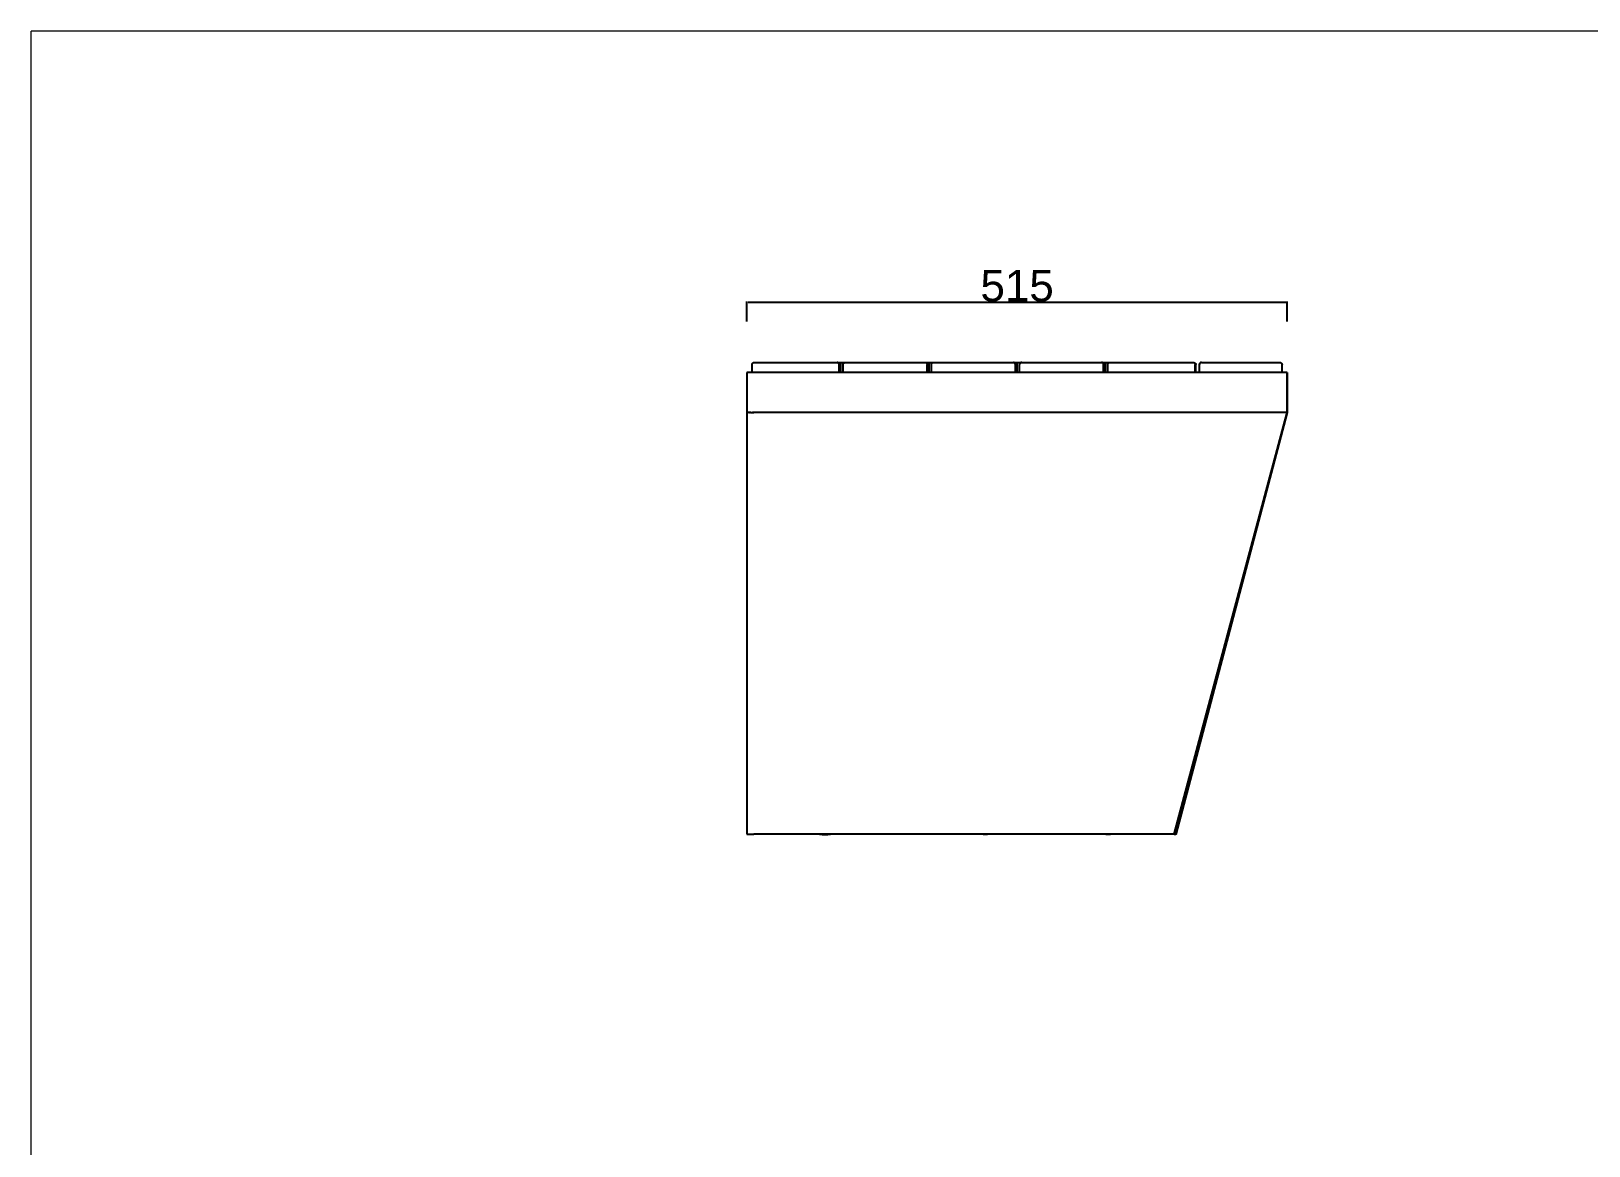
# Model space of a CAD drawing. Header units: millimetres. Extents: x 373 to 3451, y -552 to 1598.
# Drawn here: x 373 to 1857, y 536 to 1598 of the extents above; entities that cross this region are included whole.
import ezdxf

# ---------------------------------------------------------------- set-up
doc = ezdxf.new("R2010")
doc.units = ezdxf.units.MM
doc.header["$MEASUREMENT"] = 0
doc.layers.add('Domyślny', color=7, linetype='Continuous', true_color=0x000000)
doc.layers.add('Utwórz2D linie widoczne', color=7, linetype='Continuous', true_color=0x000000)
doc.styles.add('Arial', font='')
doc.styles.get('Arial').set_extended_font_data('Arial')
doc.dimstyles.new('Domyślny', dxfattribs={"dimtxt": 30, "dimasz": 1, "dimexe": 0.5, "dimexo": 0.5, "dimgap": 0.25, "dimtad": 1, "dimtoh": 1, "dimdec": 0, "dimzin": 1, "dimdsep": 46, "dimtxsty": 'Arial', "dimcen": 0.5, "dimazin": 0, "dimtfac": 1, "dimtdec": 4, "dimtix": 1, "dimtmove": 1, "dimatfit": 3, "dimfxl": 0, "dimtolj": 1, "dimtzin": 1, "dimarcsym": 0})

# ---------------------------------------------------------------- blocks, each defined once
blk = doc.blocks.new('*D1')
at = {"layer": 'Defpoints', "color": 0}
for p in [(1569.8, 1340.1), (1055, 1321.1), (1569.8, 1321.1)]:
    blk.add_point(p, dxfattribs=at)
at = {"layer": 'Domyślny', "color": 0, "lineweight": -2}
for p, q in [((1055, 1321.6), (1055, 1340.6)), ((1056, 1340.1), (1568.8, 1340.1)), ((1569.8, 1321.6), (1569.8, 1340.6))]:
    blk.add_line(p, q, dxfattribs=at)
at = {"layer": 'Domyślny', "color": 0}
for points in [[(1056, 1340.2), (1056, 1339.9), (1055, 1340.1)], [(1568.8, 1339.9), (1568.8, 1340.2), (1569.8, 1340.1)]]:
    blk.add_solid(points, dxfattribs=at)
at = {"layer": 'Domyślny', "color": 0, "insert": (1312.4, 1355.6), "char_height": 30, "attachment_point": 5, "style": 'Arial'}
blk.add_mtext('\\A1;515', dxfattribs=at)

msp = doc.modelspace()

# ---------------------------------------------------------------- linework, layer by layer
at = {"layer": 'Domyślny', "color": 18, "lineweight": 15, "true_color": 0x000000}
for p in [(373, -551.9), (3447.8, 1598.3)]:
    msp.add_line(p, (373, 1598.3), dxfattribs=at)
at = {"layer": 'Domyślny'}
msp.add_line((1061.7, 1282.7), (1070.9, 1282.7), dxfattribs=at)
at = {"layer": 'Utwórz2D linie widoczne'}
for p, q in [((1060, 1281.2), (1060.1, 1281.3)), ((1060, 1281.1), (1060, 1281.2)), ((1060, 1281.2), (1060, 1281.2)), ((1060, 1281), (1060, 1281.1)), ((1060, 1280.9), (1060, 1281)), ((1060, 1281), (1060, 1281)), ((1060, 1280.8), (1060, 1280.9)), ((1060, 1280.7), (1060, 1280.8)), ((1060, 1280.8), (1060, 1280.8)), ((1060, 1273.1), (1060, 1280.7)), ((1060.1, 1281.5), (1060.2, 1281.6)), ((1060.1, 1281.4), (1060.1, 1281.5)), ((1060.1, 1281.5), (1060.1, 1281.5)), ((1060.1, 1281.3), (1060.1, 1281.4)), ((1060.1, 1281.3), (1060.1, 1281.3)), ((1060.2, 1281.7), (1060.3, 1281.8)), ((1060.2, 1281.6), (1060.2, 1281.7)), ((1060.2, 1281.6), (1060.2, 1281.6)), ((1060.3, 1281.8), (1060.3, 1281.9)), ((1060.3, 1281.9), (1060.4, 1281.9)), ((1060.3, 1281.8), (1060.3, 1281.8)), ((1060.4, 1282), (1060.5, 1282.1)), ((1060.4, 1281.9), (1060.4, 1282)), ((1060.4, 1282), (1060.4, 1282)), ((1060.5, 1282.1), (1060.6, 1282.2)), ((1060.5, 1282.1), (1060.5, 1282.1)), ((1060.6, 1282.2), (1060.7, 1282.3)), ((1060.6, 1282.2), (1060.6, 1282.2)), ((1060.7, 1282.3), (1060.7, 1282.3)), ((1060.7, 1282.3), (1060.8, 1282.3)), ((1060.8, 1282.3), (1060.8, 1282.4)), ((1060.8, 1282.4), (1060.9, 1282.4)), ((1060.9, 1282.4), (1061, 1282.5)), ((1060.9, 1282.4), (1060.9, 1282.4)), ((1061, 1282.5), (1061.1, 1282.5)), ((1061.1, 1282.5), (1061.2, 1282.6)), ((1061.1, 1282.5), (1061.1, 1282.5)), ((1061.2, 1282.6), (1061.2, 1282.6)), ((1061.2, 1282.6), (1061.3, 1282.6)), ((1061.3, 1282.6), (1061.4, 1282.6)), ((1061.4, 1282.6), (1061.5, 1282.7)), ((1061.4, 1282.6), (1061.4, 1282.6)), ((1061.5, 1282.7), (1061.6, 1282.7)), ((1061.6, 1282.7), (1061.6, 1282.7)), ((1061.6, 1282.7), (1061.7, 1282.7)), ((1061.7, 1282.7), (1061.7, 1282.7)), ((1070.9, 1282.7), (1078, 1282.7)), ((1078, 1282.7), (1140.8, 1282.7)), ((1140.9, 1282.7), (1140.8, 1282.7)), ((1140.8, 1282.7), (1140.8, 1282.7)), ((1140.8, 1282.7), (1144.9, 1282.7)), ((1141, 1282.7), (1140.9, 1282.7)), ((1141.1, 1282.7), (1141, 1282.7)), ((1141, 1282.7), (1141, 1282.7)), ((1141.2, 1282.7), (1141.1, 1282.7)), ((1141.2, 1282.6), (1141.2, 1282.7)), ((1141.3, 1282.6), (1141.2, 1282.6)), ((1141.4, 1282.6), (1141.3, 1282.6)), ((1141.5, 1282.6), (1141.4, 1282.6)), ((1141.4, 1282.6), (1141.4, 1282.6)), ((1141.6, 1282.5), (1141.5, 1282.6)), ((1141.7, 1282.5), (1141.6, 1282.5)), ((1141.6, 1282.5), (1141.6, 1282.5)), ((1141.7, 1282.4), (1141.7, 1282.5)), ((1141.8, 1282.4), (1141.7, 1282.4)), ((1141.9, 1282.4), (1141.8, 1282.4)), ((1141.9, 1282.3), (1141.9, 1282.4)), ((1142, 1282.3), (1141.9, 1282.3)), ((1142, 1282.2), (1142, 1282.3)), ((1142.1, 1282.2), (1142, 1282.2)), ((1142.2, 1282.1), (1142.1, 1282.2)), ((1142.1, 1282.2), (1142.1, 1282.2)), ((1142.3, 1282), (1142.2, 1282.1)), ((1142.2, 1282.1), (1142.2, 1282.1)), ((1142.4, 1281.9), (1142.3, 1282)), ((1142.3, 1282), (1142.3, 1282)), ((1142.4, 1281.8), (1142.4, 1281.9)), ((1142.5, 1281.7), (1142.4, 1281.8)), ((1142.4, 1281.8), (1142.4, 1281.8)), ((1142.5, 1281.6), (1142.5, 1281.7)), ((1142.5, 1281.7), (1142.5, 1281.7)), ((1142.6, 1281.6), (1142.5, 1281.6)), ((1142.6, 1281.5), (1142.6, 1281.6)), ((1142.6, 1281.4), (1142.6, 1281.5)), ((1142.7, 1281.4), (1142.6, 1281.4)), ((1142.7, 1281.3), (1142.7, 1281.4)), ((1142.7, 1281.2), (1142.7, 1281.3)), ((1142.7, 1281.1), (1142.7, 1281.2)), ((1142.7, 1281.2), (1142.7, 1281.2)), ((1142.7, 1281), (1142.7, 1281.1)), ((1142.8, 1280.9), (1142.7, 1281)), ((1142.7, 1281), (1142.7, 1281)), ((1142.8, 1280.8), (1142.8, 1280.9)), ((1142.8, 1280.7), (1142.8, 1280.8)), ((1142.8, 1280.8), (1142.8, 1280.8)), ((1142.8, 1273.1), (1142.8, 1280.7)), ((1144.6, 1281.6), (1144.7, 1281.8)), ((1144.6, 1281.4), (1144.6, 1281.6)), ((1144.6, 1281.2), (1144.6, 1281.4)), ((1144.6, 1281.1), (1144.6, 1281.2)), ((1144.6, 1280.9), (1144.6, 1281.1)), ((1144.6, 1280.7), (1144.6, 1280.9)), ((1144.6, 1273.1), (1144.6, 1280.7)), ((1144.7, 1282.2), (1144.8, 1282.3)), ((1144.7, 1282), (1144.7, 1282.2)), ((1144.7, 1281.8), (1144.7, 1282)), ((1144.8, 1282.5), (1144.9, 1282.7)), ((1144.8, 1282.3), (1144.8, 1282.5)), ((1144.9, 1282.7), (1148.8, 1282.7)), ((1146.8, 1281.2), (1146.9, 1281.3)), ((1146.8, 1281.1), (1146.8, 1281.2)), ((1146.8, 1281.2), (1146.8, 1281.2)), ((1146.8, 1281), (1146.8, 1281.1)), ((1146.8, 1280.9), (1146.8, 1281)), ((1146.8, 1281), (1146.8, 1281)), ((1146.8, 1280.8), (1146.8, 1280.9)), ((1146.8, 1280.7), (1146.8, 1280.8)), ((1146.8, 1280.8), (1146.8, 1280.8)), ((1146.8, 1273.1), (1146.8, 1280.7)), ((1146.9, 1281.5), (1147, 1281.6)), ((1146.9, 1281.4), (1146.9, 1281.5)), ((1146.9, 1281.3), (1146.9, 1281.4)), ((1146.9, 1281.4), (1146.9, 1281.4)), ((1147, 1281.6), (1147, 1281.7)), ((1147, 1281.7), (1147.1, 1281.7)), ((1147, 1281.6), (1147, 1281.6)), ((1147.1, 1281.8), (1147.2, 1281.9)), ((1147.1, 1281.7), (1147.1, 1281.8)), ((1147.1, 1281.8), (1147.1, 1281.8)), ((1147.2, 1281.9), (1147.2, 1282)), ((1147.2, 1282), (1147.3, 1282)), ((1147.3, 1282), (1147.3, 1282.1)), ((1147.3, 1282.1), (1147.4, 1282.1)), ((1147.4, 1282.1), (1147.4, 1282.2)), ((1147.4, 1282.2), (1147.5, 1282.2)), ((1147.5, 1282.2), (1147.6, 1282.3)), ((1147.5, 1282.2), (1147.5, 1282.2)), ((1147.6, 1282.3), (1147.7, 1282.4)), ((1147.6, 1282.3), (1147.6, 1282.3)), ((1147.7, 1282.4), (1147.7, 1282.4)), ((1147.7, 1282.4), (1147.8, 1282.4)), ((1147.8, 1282.4), (1147.8, 1282.5)), ((1147.8, 1282.5), (1147.9, 1282.5)), ((1147.9, 1282.5), (1148, 1282.5)), ((1148, 1282.5), (1148, 1282.6)), ((1148, 1282.6), (1148.1, 1282.6)), ((1148.1, 1282.6), (1148.2, 1282.6)), ((1148.2, 1282.6), (1148.2, 1282.6)), ((1148.2, 1282.6), (1148.3, 1282.6)), ((1148.3, 1282.6), (1148.4, 1282.7)), ((1148.4, 1282.7), (1148.4, 1282.7)), ((1148.4, 1282.7), (1148.5, 1282.7)), ((1148.5, 1282.7), (1148.6, 1282.7)), ((1148.6, 1282.7), (1148.6, 1282.7)), ((1148.6, 1282.7), (1148.7, 1282.7)), ((1148.7, 1282.7), (1148.8, 1282.7)), ((1148.8, 1282.7), (1224.8, 1282.7)), ((1224.8, 1282.7), (1224.8, 1282.7)), ((1224.8, 1282.7), (1224.9, 1282.7)), ((1224.8, 1282.7), (1228.9, 1282.7)), ((1224.9, 1282.7), (1225, 1282.7)), ((1225, 1282.7), (1225, 1282.7)), ((1225, 1282.7), (1225.1, 1282.7)), ((1225.1, 1282.7), (1225.2, 1282.7)), ((1225.2, 1282.7), (1225.2, 1282.6)), ((1225.2, 1282.6), (1225.3, 1282.6)), ((1225.3, 1282.6), (1225.4, 1282.6)), ((1225.4, 1282.6), (1225.4, 1282.6)), ((1225.4, 1282.6), (1225.5, 1282.6)), ((1225.5, 1282.6), (1225.6, 1282.5)), ((1225.6, 1282.5), (1225.6, 1282.5)), ((1225.6, 1282.5), (1225.7, 1282.5)), ((1225.7, 1282.5), (1225.7, 1282.4)), ((1225.7, 1282.4), (1225.8, 1282.4)), ((1225.8, 1282.4), (1225.9, 1282.4)), ((1225.9, 1282.4), (1225.9, 1282.3)), ((1225.9, 1282.3), (1226, 1282.3)), ((1226, 1282.3), (1226, 1282.2)), ((1226, 1282.2), (1226.1, 1282.2)), ((1226.1, 1282.2), (1226.1, 1282.2)), ((1226.1, 1282.2), (1226.2, 1282.1)), ((1226.2, 1282.1), (1226.2, 1282.1)), ((1226.2, 1282.1), (1226.3, 1282)), ((1226.3, 1282), (1226.3, 1282)), ((1226.3, 1282), (1226.4, 1281.9)), ((1226.4, 1281.9), (1226.4, 1281.8)), ((1226.4, 1281.8), (1226.4, 1281.8)), ((1226.4, 1281.8), (1226.5, 1281.7)), ((1226.5, 1281.7), (1226.5, 1281.7)), ((1226.5, 1281.7), (1226.5, 1281.6)), ((1226.5, 1281.6), (1226.6, 1281.6)), ((1226.6, 1281.6), (1226.6, 1281.5)), ((1226.6, 1281.5), (1226.6, 1281.4)), ((1226.6, 1281.4), (1226.7, 1281.4)), ((1226.7, 1281.4), (1226.7, 1281.3)), ((1226.7, 1281.3), (1226.7, 1281.2)), ((1226.7, 1281.2), (1226.7, 1281.2)), ((1226.7, 1281.2), (1226.7, 1281.1)), ((1226.7, 1281.1), (1226.7, 1281)), ((1226.7, 1281), (1226.7, 1281)), ((1226.7, 1281), (1226.8, 1280.9)), ((1226.8, 1280.9), (1226.8, 1280.8)), ((1226.8, 1280.8), (1226.8, 1280.8)), ((1226.8, 1280.8), (1226.8, 1280.7)), ((1226.8, 1273.1), (1226.8, 1280.7)), ((1228.6, 1281.6), (1228.7, 1281.8)), ((1228.6, 1281.4), (1228.6, 1281.6)), ((1228.6, 1281.2), (1228.6, 1281.4)), ((1228.6, 1281.1), (1228.6, 1281.2)), ((1228.6, 1280.9), (1228.6, 1281.1)), ((1228.6, 1280.7), (1228.6, 1280.9)), ((1228.6, 1273.1), (1228.6, 1280.7)), ((1228.7, 1282.2), (1228.8, 1282.3)), ((1228.7, 1282), (1228.7, 1282.2)), ((1228.7, 1281.8), (1228.7, 1282)), ((1228.8, 1282.5), (1228.9, 1282.7)), ((1228.8, 1282.3), (1228.8, 1282.5)), ((1228.9, 1282.7), (1232.8, 1282.7)), ((1230.8, 1281.2), (1230.9, 1281.3)), ((1230.8, 1281.1), (1230.8, 1281.2)), ((1230.8, 1281.2), (1230.8, 1281.2)), ((1230.8, 1281), (1230.8, 1281.1)), ((1230.8, 1280.9), (1230.8, 1281)), ((1230.8, 1281), (1230.8, 1281)), ((1230.8, 1280.8), (1230.8, 1280.9)), ((1230.8, 1280.7), (1230.8, 1280.8)), ((1230.8, 1280.8), (1230.8, 1280.8)), ((1230.8, 1273.1), (1230.8, 1280.7)), ((1230.9, 1281.5), (1231, 1281.6)), ((1230.9, 1281.4), (1230.9, 1281.5)), ((1230.9, 1281.3), (1230.9, 1281.4)), ((1230.9, 1281.4), (1230.9, 1281.4)), ((1231, 1281.6), (1231, 1281.7)), ((1231, 1281.7), (1231.1, 1281.7)), ((1231, 1281.6), (1231, 1281.6)), ((1231.1, 1281.8), (1231.2, 1281.9)), ((1231.1, 1281.7), (1231.1, 1281.8)), ((1231.1, 1281.8), (1231.1, 1281.8)), ((1231.2, 1281.9), (1231.2, 1282)), ((1231.2, 1282), (1231.3, 1282)), ((1231.3, 1282), (1231.3, 1282.1)), ((1231.3, 1282.1), (1231.4, 1282.1)), ((1231.4, 1282.1), (1231.4, 1282.2)), ((1231.4, 1282.2), (1231.5, 1282.2)), ((1231.5, 1282.2), (1231.6, 1282.3)), ((1231.5, 1282.2), (1231.5, 1282.2)), ((1231.6, 1282.3), (1231.7, 1282.4)), ((1231.6, 1282.3), (1231.6, 1282.3)), ((1231.7, 1282.4), (1231.7, 1282.4)), ((1231.7, 1282.4), (1231.8, 1282.4)), ((1231.8, 1282.4), (1231.8, 1282.5)), ((1231.8, 1282.5), (1231.9, 1282.5)), ((1231.9, 1282.5), (1232, 1282.5)), ((1232, 1282.5), (1232, 1282.6)), ((1232, 1282.6), (1232.1, 1282.6)), ((1232.1, 1282.6), (1232.2, 1282.6)), ((1232.2, 1282.6), (1232.2, 1282.6)), ((1232.2, 1282.6), (1232.3, 1282.6)), ((1232.3, 1282.6), (1232.4, 1282.7)), ((1232.4, 1282.7), (1232.4, 1282.7)), ((1232.4, 1282.7), (1232.5, 1282.7)), ((1232.5, 1282.7), (1232.6, 1282.7)), ((1232.6, 1282.7), (1232.6, 1282.7)), ((1232.6, 1282.7), (1232.7, 1282.7)), ((1232.7, 1282.7), (1232.8, 1282.7)), ((1232.8, 1282.7), (1308.8, 1282.7)), ((1308.9, 1282.7), (1308.8, 1282.7)), ((1308.8, 1282.7), (1308.8, 1282.7)), ((1308.8, 1282.7), (1312.9, 1282.7)), ((1309, 1282.7), (1308.9, 1282.7)), ((1309.1, 1282.7), (1309, 1282.7)), ((1309, 1282.7), (1309, 1282.7)), ((1309.2, 1282.7), (1309.1, 1282.7)), ((1309.2, 1282.6), (1309.2, 1282.7)), ((1309.3, 1282.6), (1309.2, 1282.6)), ((1309.4, 1282.6), (1309.3, 1282.6)), ((1309.5, 1282.6), (1309.4, 1282.6)), ((1309.4, 1282.6), (1309.4, 1282.6)), ((1309.6, 1282.5), (1309.5, 1282.6)), ((1309.7, 1282.5), (1309.6, 1282.5)), ((1309.6, 1282.5), (1309.6, 1282.5)), ((1309.7, 1282.4), (1309.7, 1282.5)), ((1309.8, 1282.4), (1309.7, 1282.4)), ((1309.9, 1282.4), (1309.8, 1282.4)), ((1309.9, 1282.3), (1309.9, 1282.4)), ((1310, 1282.3), (1309.9, 1282.3)), ((1310, 1282.2), (1310, 1282.3)), ((1310.1, 1282.2), (1310, 1282.2)), ((1310.2, 1282.1), (1310.1, 1282.2)), ((1310.1, 1282.2), (1310.1, 1282.2)), ((1310.3, 1282), (1310.2, 1282.1)), ((1310.2, 1282.1), (1310.2, 1282.1)), ((1310.4, 1281.9), (1310.3, 1282)), ((1310.3, 1282), (1310.3, 1282)), ((1310.4, 1281.8), (1310.4, 1281.9)), ((1310.5, 1281.7), (1310.4, 1281.8)), ((1310.4, 1281.8), (1310.4, 1281.8)), ((1310.5, 1281.6), (1310.5, 1281.7)), ((1310.5, 1281.7), (1310.5, 1281.7)), ((1310.6, 1281.6), (1310.5, 1281.6)), ((1310.6, 1281.5), (1310.6, 1281.6)), ((1310.6, 1281.4), (1310.6, 1281.5)), ((1310.7, 1281.4), (1310.6, 1281.4)), ((1310.7, 1281.3), (1310.7, 1281.4)), ((1310.7, 1281.2), (1310.7, 1281.3)), ((1310.7, 1281.1), (1310.7, 1281.2)), ((1310.7, 1281.2), (1310.7, 1281.2)), ((1310.7, 1281), (1310.7, 1281.1)), ((1310.8, 1280.9), (1310.7, 1281)), ((1310.7, 1281), (1310.7, 1281)), ((1310.8, 1280.8), (1310.8, 1280.9)), ((1310.8, 1280.7), (1310.8, 1280.8)), ((1310.8, 1280.8), (1310.8, 1280.8)), ((1310.8, 1273.1), (1310.8, 1280.7)), ((1312.6, 1281.6), (1312.7, 1281.8)), ((1312.6, 1281.4), (1312.6, 1281.6)), ((1312.6, 1281.2), (1312.6, 1281.4)), ((1312.6, 1281.1), (1312.6, 1281.2)), ((1312.6, 1280.9), (1312.6, 1281.1)), ((1312.6, 1280.7), (1312.6, 1280.9)), ((1312.6, 1273.1), (1312.6, 1280.7)), ((1312.7, 1282.2), (1312.8, 1282.3)), ((1312.7, 1282), (1312.7, 1282.2)), ((1312.7, 1281.8), (1312.7, 1282)), ((1312.8, 1282.5), (1312.9, 1282.7)), ((1312.8, 1282.3), (1312.8, 1282.5)), ((1312.9, 1282.7), (1316.8, 1282.7)), ((1314.9, 1281.3), (1314.8, 1281.2)), ((1314.8, 1281.2), (1314.8, 1281.2)), ((1314.8, 1281.2), (1314.8, 1281.1)), ((1314.8, 1281.1), (1314.8, 1281)), ((1314.8, 1281), (1314.8, 1281)), ((1314.8, 1281), (1314.8, 1280.9)), ((1314.8, 1280.9), (1314.8, 1280.8)), ((1314.8, 1280.8), (1314.8, 1280.8)), ((1314.8, 1280.8), (1314.8, 1280.7)), ((1314.8, 1273.1), (1314.8, 1280.7)), ((1315, 1281.6), (1314.9, 1281.5)), ((1314.9, 1281.5), (1314.9, 1281.4)), ((1314.9, 1281.4), (1314.9, 1281.4)), ((1314.9, 1281.4), (1314.9, 1281.3)), ((1315.1, 1281.7), (1315, 1281.7)), ((1315, 1281.7), (1315, 1281.6)), ((1315, 1281.6), (1315, 1281.6)), ((1315.2, 1281.9), (1315.1, 1281.8)), ((1315.1, 1281.8), (1315.1, 1281.8)), ((1315.1, 1281.8), (1315.1, 1281.7)), ((1315.3, 1282), (1315.2, 1282)), ((1315.2, 1282), (1315.2, 1281.9)), ((1315.4, 1282.1), (1315.3, 1282.1)), ((1315.3, 1282.1), (1315.3, 1282)), ((1315.5, 1282.2), (1315.4, 1282.2)), ((1315.4, 1282.2), (1315.4, 1282.1)), ((1315.6, 1282.3), (1315.5, 1282.2)), ((1315.5, 1282.2), (1315.5, 1282.2)), ((1315.7, 1282.4), (1315.6, 1282.3)), ((1315.6, 1282.3), (1315.6, 1282.3)), ((1315.8, 1282.4), (1315.7, 1282.4)), ((1315.7, 1282.4), (1315.7, 1282.4)), ((1315.9, 1282.5), (1315.8, 1282.5)), ((1315.8, 1282.5), (1315.8, 1282.4)), ((1316, 1282.5), (1315.9, 1282.5)), ((1316.1, 1282.6), (1316, 1282.6)), ((1316, 1282.6), (1316, 1282.5)), ((1316.2, 1282.6), (1316.1, 1282.6)), ((1316.3, 1282.6), (1316.2, 1282.6)), ((1316.2, 1282.6), (1316.2, 1282.6)), ((1316.4, 1282.7), (1316.3, 1282.6)), ((1316.5, 1282.7), (1316.4, 1282.7)), ((1316.4, 1282.7), (1316.4, 1282.7)), ((1316.6, 1282.7), (1316.5, 1282.7)), ((1316.7, 1282.7), (1316.6, 1282.7)), ((1316.6, 1282.7), (1316.6, 1282.7)), ((1316.8, 1282.7), (1316.7, 1282.7)), ((1316.8, 1282.7), (1392.8, 1282.7)), ((1392.9, 1282.7), (1392.8, 1282.7)), ((1392.8, 1282.7), (1392.8, 1282.7)), ((1392.8, 1282.7), (1396.9, 1282.7)), ((1393, 1282.7), (1392.9, 1282.7)), ((1393.1, 1282.7), (1393, 1282.7)), ((1393, 1282.7), (1393, 1282.7)), ((1393.2, 1282.7), (1393.1, 1282.7)), ((1393.2, 1282.6), (1393.2, 1282.7)), ((1393.3, 1282.6), (1393.2, 1282.6)), ((1393.4, 1282.6), (1393.3, 1282.6)), ((1393.5, 1282.6), (1393.4, 1282.6)), ((1393.4, 1282.6), (1393.4, 1282.6)), ((1393.6, 1282.5), (1393.5, 1282.6)), ((1393.7, 1282.5), (1393.6, 1282.5)), ((1393.6, 1282.5), (1393.6, 1282.5)), ((1393.7, 1282.4), (1393.7, 1282.5)), ((1393.8, 1282.4), (1393.7, 1282.4)), ((1393.9, 1282.4), (1393.8, 1282.4)), ((1393.9, 1282.3), (1393.9, 1282.4)), ((1394, 1282.3), (1393.9, 1282.3)), ((1394, 1282.2), (1394, 1282.3)), ((1394.1, 1282.2), (1394, 1282.2)), ((1394.2, 1282.1), (1394.1, 1282.2)), ((1394.1, 1282.2), (1394.1, 1282.2)), ((1394.3, 1282), (1394.2, 1282.1)), ((1394.2, 1282.1), (1394.2, 1282.1)), ((1394.4, 1281.9), (1394.3, 1282)), ((1394.3, 1282), (1394.3, 1282)), ((1394.4, 1281.8), (1394.4, 1281.9)), ((1394.5, 1281.7), (1394.4, 1281.8)), ((1394.4, 1281.8), (1394.4, 1281.8)), ((1394.5, 1281.6), (1394.5, 1281.7)), ((1394.5, 1281.7), (1394.5, 1281.7)), ((1394.6, 1281.6), (1394.5, 1281.6)), ((1394.6, 1281.5), (1394.6, 1281.6)), ((1394.6, 1281.4), (1394.6, 1281.5)), ((1394.7, 1281.4), (1394.6, 1281.4)), ((1394.7, 1281.3), (1394.7, 1281.4)), ((1394.7, 1281.2), (1394.7, 1281.3)), ((1394.7, 1281.1), (1394.7, 1281.2)), ((1394.7, 1281.2), (1394.7, 1281.2)), ((1394.7, 1281), (1394.7, 1281.1)), ((1394.8, 1280.9), (1394.7, 1281)), ((1394.7, 1281), (1394.7, 1281)), ((1394.8, 1280.8), (1394.8, 1280.9)), ((1394.8, 1280.7), (1394.8, 1280.8)), ((1394.8, 1280.8), (1394.8, 1280.8)), ((1394.8, 1273.1), (1394.8, 1280.7)), ((1396.6, 1281.6), (1396.7, 1281.8)), ((1396.6, 1281.4), (1396.6, 1281.6)), ((1396.6, 1281.2), (1396.6, 1281.4)), ((1396.6, 1281.1), (1396.6, 1281.2)), ((1396.6, 1280.9), (1396.6, 1281.1)), ((1396.6, 1280.7), (1396.6, 1280.9)), ((1396.6, 1273.1), (1396.6, 1280.7)), ((1396.7, 1282.2), (1396.8, 1282.3)), ((1396.7, 1282), (1396.7, 1282.2)), ((1396.7, 1281.8), (1396.7, 1282)), ((1396.8, 1282.5), (1396.9, 1282.7)), ((1396.8, 1282.3), (1396.8, 1282.5)), ((1396.9, 1282.7), (1400.8, 1282.7)), ((1398.8, 1281.2), (1398.9, 1281.3)), ((1398.8, 1281.1), (1398.8, 1281.2)), ((1398.8, 1281.2), (1398.8, 1281.2)), ((1398.8, 1281), (1398.8, 1281.1)), ((1398.8, 1280.9), (1398.8, 1281)), ((1398.8, 1281), (1398.8, 1281)), ((1398.8, 1280.8), (1398.8, 1280.9)), ((1398.8, 1280.7), (1398.8, 1280.8)), ((1398.8, 1280.8), (1398.8, 1280.8)), ((1398.8, 1273.1), (1398.8, 1280.7)), ((1398.9, 1281.5), (1399, 1281.6)), ((1398.9, 1281.4), (1398.9, 1281.5)), ((1398.9, 1281.3), (1398.9, 1281.4)), ((1398.9, 1281.4), (1398.9, 1281.4)), ((1399, 1281.6), (1399, 1281.7)), ((1399, 1281.7), (1399.1, 1281.7)), ((1399, 1281.6), (1399, 1281.6)), ((1399.1, 1281.8), (1399.2, 1281.9)), ((1399.1, 1281.7), (1399.1, 1281.8)), ((1399.1, 1281.8), (1399.1, 1281.8)), ((1399.2, 1281.9), (1399.2, 1282)), ((1399.2, 1282), (1399.3, 1282)), ((1399.3, 1282), (1399.3, 1282.1)), ((1399.3, 1282.1), (1399.4, 1282.1)), ((1399.4, 1282.1), (1399.4, 1282.2)), ((1399.4, 1282.2), (1399.5, 1282.2)), ((1399.5, 1282.2), (1399.6, 1282.3)), ((1399.5, 1282.2), (1399.5, 1282.2)), ((1399.6, 1282.3), (1399.7, 1282.4)), ((1399.6, 1282.3), (1399.6, 1282.3)), ((1399.7, 1282.4), (1399.7, 1282.4)), ((1399.7, 1282.4), (1399.8, 1282.4)), ((1399.8, 1282.4), (1399.8, 1282.5)), ((1399.8, 1282.5), (1399.9, 1282.5)), ((1399.9, 1282.5), (1400, 1282.5)), ((1400, 1282.5), (1400, 1282.6)), ((1400, 1282.6), (1400.1, 1282.6)), ((1400.1, 1282.6), (1400.2, 1282.6)), ((1400.2, 1282.6), (1400.2, 1282.6)), ((1400.2, 1282.6), (1400.3, 1282.6)), ((1400.3, 1282.6), (1400.4, 1282.7)), ((1400.4, 1282.7), (1400.4, 1282.7)), ((1400.4, 1282.7), (1400.5, 1282.7)), ((1400.5, 1282.7), (1400.6, 1282.7)), ((1400.6, 1282.7), (1400.6, 1282.7)), ((1400.6, 1282.7), (1400.7, 1282.7)), ((1400.7, 1282.7), (1400.8, 1282.7)), ((1400.8, 1282.7), (1480.1, 1282.7)), ((1480.1, 1282.7), (1480.2, 1282.7)), ((1480.2, 1282.7), (1480.3, 1282.7)), ((1480.3, 1282.7), (1480.3, 1282.7)), ((1480.3, 1282.7), (1480.4, 1282.7)), ((1480.4, 1282.7), (1480.5, 1282.7)), ((1480.5, 1282.7), (1480.6, 1282.7)), ((1480.6, 1282.7), (1480.6, 1282.6)), ((1480.6, 1282.6), (1480.7, 1282.6)), ((1480.7, 1282.6), (1480.8, 1282.6)), ((1480.8, 1282.6), (1480.8, 1282.6)), ((1480.8, 1282.6), (1480.9, 1282.6)), ((1480.9, 1282.6), (1480.9, 1282.5)), ((1480.9, 1282.5), (1481, 1282.5)), ((1481, 1282.5), (1481.1, 1282.5)), ((1481.1, 1282.5), (1481.1, 1282.4)), ((1481.1, 1282.5), (1481.1, 1282.5)), ((1481.1, 1282.5), (1481.2, 1282.4)), ((1481.1, 1282.4), (1481.2, 1282.4)), ((1481.2, 1282.4), (1481.2, 1282.4)), ((1481.2, 1282.4), (1481.3, 1282.3)), ((1481.2, 1282.4), (1481.3, 1282.4)), ((1481.3, 1282.4), (1481.4, 1282.4)), ((1481.3, 1282.3), (1481.4, 1282.3)), ((1481.4, 1282.4), (1481.4, 1282.4)), ((1481.4, 1282.4), (1481.5, 1282.3)), ((1481.4, 1282.3), (1481.4, 1282.2)), ((1481.4, 1282.2), (1481.5, 1282.2)), ((1481.5, 1282.3), (1481.6, 1282.3)), ((1481.5, 1282.2), (1481.5, 1282.2)), ((1481.5, 1282.2), (1481.6, 1282.1)), ((1481.6, 1282.3), (1481.6, 1282.3)), ((1481.6, 1282.3), (1481.7, 1282.2)), ((1481.6, 1282.1), (1481.6, 1282.1)), ((1481.6, 1282.1), (1481.7, 1282)), ((1481.7, 1282.2), (1481.8, 1282.2)), ((1481.7, 1282), (1481.7, 1282)), ((1481.7, 1282), (1481.7, 1281.9)), ((1481.7, 1281.9), (1481.8, 1281.8)), ((1481.8, 1282.2), (1481.8, 1282.2)), ((1481.8, 1282.2), (1481.9, 1282.1)), ((1481.8, 1281.8), (1481.8, 1281.8)), ((1481.8, 1281.8), (1481.9, 1281.7)), ((1481.9, 1282.1), (1481.9, 1282.1)), ((1481.9, 1282.1), (1482, 1282)), ((1481.9, 1281.7), (1481.9, 1281.7)), ((1481.9, 1281.7), (1481.9, 1281.6)), ((1481.9, 1281.6), (1482, 1281.6)), ((1482, 1282), (1482.1, 1282)), ((1482, 1281.6), (1482, 1281.5)), ((1482, 1281.5), (1482, 1281.4)), ((1482, 1281.4), (1482, 1281.4)), ((1482, 1281.4), (1482.1, 1281.3)), ((1482.1, 1282), (1482.1, 1281.9)), ((1482.1, 1281.9), (1482.2, 1281.9)), ((1482.1, 1281.3), (1482.1, 1281.2)), ((1482.1, 1281.2), (1482.1, 1281.2)), ((1482.1, 1281.2), (1482.1, 1281.1)), ((1482.1, 1281.1), (1482.1, 1281)), ((1482.1, 1281), (1482.1, 1281)), ((1482.1, 1281), (1482.1, 1280.9)), ((1482.1, 1280.9), (1482.1, 1280.8)), ((1482.1, 1280.8), (1482.1, 1280.8)), ((1482.1, 1280.8), (1482.1, 1280.7)), ((1482.1, 1273.1), (1482.1, 1280.7)), ((1482.2, 1281.9), (1482.2, 1281.8)), ((1482.2, 1281.8), (1482.3, 1281.8)), ((1482.3, 1281.8), (1482.3, 1281.7)), ((1482.3, 1281.7), (1482.4, 1281.6)), ((1482.4, 1281.6), (1482.4, 1281.6)), ((1482.4, 1281.6), (1482.4, 1281.5)), ((1482.4, 1281.5), (1482.5, 1281.5)), ((1482.5, 1281.5), (1482.5, 1281.4)), ((1482.5, 1281.4), (1482.6, 1281.3)), ((1482.6, 1281.3), (1482.6, 1281.3)), ((1482.6, 1281.3), (1482.6, 1281.2)), ((1482.6, 1281.2), (1482.6, 1281.1)), ((1482.6, 1281.1), (1482.7, 1281.1)), ((1482.7, 1281.1), (1482.7, 1281)), ((1482.7, 1281), (1482.7, 1280.9)), ((1482.7, 1280.9), (1482.7, 1280.8)), ((1482.7, 1280.8), (1482.8, 1280.8)), ((1482.8, 1280.8), (1482.8, 1280.7)), ((1482.8, 1273.1), (1482.8, 1280.7)), ((1486.2, 1280.9), (1486.1, 1280.8)), ((1486.1, 1280.8), (1486.1, 1280.8)), ((1486.1, 1280.8), (1486.1, 1280.7)), ((1486.1, 1273.1), (1486.1, 1280.7)), ((1486.3, 1281.4), (1486.2, 1281.3)), ((1486.2, 1281.2), (1486.2, 1281.3)), ((1486.2, 1281.3), (1486.2, 1281.3)), ((1486.2, 1281.3), (1486.2, 1281.2)), ((1486.2, 1281.1), (1486.2, 1281.2)), ((1486.2, 1281.2), (1486.2, 1281.2)), ((1486.2, 1281.2), (1486.2, 1281.2)), ((1486.2, 1281.2), (1486.2, 1281.2)), ((1486.2, 1281.2), (1486.2, 1281.1)), ((1486.2, 1281.1), (1486.2, 1281.1)), ((1486.2, 1281.1), (1486.2, 1281.1)), ((1486.2, 1281.1), (1486.2, 1281)), ((1486.2, 1281), (1486.2, 1281)), ((1486.2, 1281), (1486.2, 1280.9)), ((1486.4, 1281.6), (1486.3, 1281.6)), ((1486.3, 1281.6), (1486.3, 1281.5)), ((1486.3, 1281.5), (1486.3, 1281.5)), ((1486.3, 1281.5), (1486.3, 1281.4)), ((1486.3, 1281.4), (1486.3, 1281.4)), ((1486.5, 1281.8), (1486.4, 1281.7)), ((1486.4, 1281.7), (1486.4, 1281.7)), ((1486.4, 1281.7), (1486.4, 1281.6)), ((1486.6, 1281.9), (1486.5, 1281.8)), ((1486.5, 1281.8), (1486.5, 1281.8)), ((1486.7, 1282.1), (1486.6, 1282)), ((1486.6, 1282), (1486.6, 1282)), ((1486.6, 1282), (1486.6, 1281.9)), ((1486.8, 1282.2), (1486.7, 1282.1)), ((1486.7, 1282.1), (1486.7, 1282.1)), ((1486.9, 1282.2), (1486.8, 1282.2)), ((1486.8, 1282.2), (1486.8, 1282.2)), ((1487, 1282.3), (1486.9, 1282.3)), ((1486.9, 1282.3), (1486.9, 1282.2)), ((1487.1, 1282.4), (1487, 1282.4)), ((1487, 1282.4), (1487, 1282.3)), ((1487.2, 1282.4), (1487.1, 1282.4)), ((1487.3, 1282.5), (1487.2, 1282.5)), ((1487.2, 1282.5), (1487.2, 1282.4)), ((1487.4, 1282.6), (1487.3, 1282.5)), ((1487.3, 1282.5), (1487.3, 1282.5)), ((1487.5, 1282.6), (1487.4, 1282.6)), ((1487.6, 1282.6), (1487.5, 1282.6)), ((1487.5, 1282.6), (1487.5, 1282.6)), ((1487.7, 1282.6), (1487.6, 1282.6)), ((1487.8, 1282.7), (1487.7, 1282.7)), ((1487.7, 1282.7), (1487.7, 1282.6)), ((1487.9, 1282.7), (1487.8, 1282.7)), ((1488, 1282.7), (1487.9, 1282.7)), ((1487.9, 1282.7), (1487.9, 1282.7)), ((1488.1, 1282.7), (1488, 1282.7)), ((1488.1, 1282.7), (1546.8, 1282.7)), ((1488.1, 1282.7), (1488.1, 1282.7)), ((1546.8, 1282.7), (1562.8, 1282.7)), ((1562.8, 1282.7), (1562.8, 1282.7)), ((1562.8, 1282.7), (1562.9, 1282.7)), ((1562.9, 1282.7), (1563, 1282.7)), ((1563, 1282.7), (1563, 1282.7)), ((1563, 1282.7), (1563.1, 1282.7)), ((1563.1, 1282.7), (1563.2, 1282.7)), ((1563.2, 1282.7), (1563.2, 1282.6)), ((1563.2, 1282.6), (1563.3, 1282.6)), ((1563.3, 1282.6), (1563.4, 1282.6)), ((1563.4, 1282.6), (1563.4, 1282.6)), ((1563.4, 1282.6), (1563.5, 1282.6)), ((1563.5, 1282.6), (1563.6, 1282.5)), ((1563.6, 1282.5), (1563.6, 1282.5)), ((1563.6, 1282.5), (1563.7, 1282.5)), ((1563.7, 1282.5), (1563.7, 1282.4)), ((1563.7, 1282.4), (1563.8, 1282.4)), ((1563.8, 1282.4), (1563.9, 1282.4)), ((1563.9, 1282.4), (1563.9, 1282.3)), ((1563.9, 1282.3), (1564, 1282.3)), ((1564, 1282.3), (1564, 1282.2)), ((1564, 1282.2), (1564.1, 1282.2)), ((1564.1, 1282.2), (1564.1, 1282.2)), ((1564.1, 1282.2), (1564.2, 1282.1)), ((1564.2, 1282.1), (1564.2, 1282.1)), ((1564.2, 1282.1), (1564.3, 1282)), ((1564.3, 1282), (1564.3, 1282)), ((1564.3, 1282), (1564.4, 1281.9)), ((1564.4, 1281.9), (1564.4, 1281.8)), ((1564.4, 1281.8), (1564.4, 1281.8)), ((1564.4, 1281.8), (1564.5, 1281.7)), ((1564.5, 1281.7), (1564.5, 1281.7)), ((1564.5, 1281.7), (1564.5, 1281.6)), ((1564.5, 1281.6), (1564.6, 1281.6)), ((1564.6, 1281.6), (1564.6, 1281.5)), ((1564.6, 1281.5), (1564.6, 1281.4)), ((1564.6, 1281.4), (1564.6, 1281.4)), ((1564.6, 1281.4), (1564.7, 1281.3)), ((1564.7, 1281.3), (1564.7, 1281.2)), ((1564.7, 1281.2), (1564.7, 1281.2)), ((1564.7, 1281.2), (1564.7, 1281.1)), ((1564.7, 1281.1), (1564.7, 1281)), ((1564.7, 1281), (1564.7, 1281)), ((1564.7, 1281), (1564.8, 1280.9)), ((1564.8, 1280.9), (1564.8, 1280.8)), ((1564.8, 1280.8), (1564.8, 1280.8)), ((1564.8, 1280.8), (1564.8, 1280.7)), ((1564.8, 1273.1), (1564.8, 1280.7)), ((1078, 1273.1), (1055, 1273.1)), ((1055, 1273.1), (1055, 1235.1)), ((1123, 1273.1), (1078, 1273.1)), ((1123.3, 1273.1), (1123, 1273.1)), ((1546.8, 1273.1), (1123.3, 1273.1)), ((1569.8, 1273.1), (1546.8, 1273.1)), ((1569.8, 1235.1), (1569.8, 1273.1)), ((1569.8, 1273.1), (1569.8, 1235.1)), ((1055, 1235.1), (1055, 833.1)), ((1055, 1235.1), (1055, 1235.1)), ((1055, 1235.1), (1055, 1235.1)), ((1055, 1235.1), (1055, 1235.1)), ((1055, 1235.1), (1055, 1235.1)), ((1055.1, 1235.1), (1055, 1235.1)), ((1055, 1235.1), (1055, 1235.1)), ((1055, 1235.1), (1055, 1235.1)), ((1055, 1235.1), (1055, 1235.1)), ((1055.1, 1235.1), (1055.1, 1235.1)), ((1055.1, 1235.1), (1055.1, 1235.1)), ((1055.1, 1235.1), (1055.1, 1235.1)), ((1055.1, 1235.1), (1055.1, 1235.1)), ((1055.1, 1235.1), (1055.2, 1235.1)), ((1055.1, 1235.1), (1055.1, 1235.1)), ((1055.1, 1235.1), (1055.1, 1235.1)), ((1055.1, 1235.1), (1055.1, 1235.1)), ((1055.1, 1235.1), (1055.1, 1235.1)), ((1055.2, 1235.1), (1055.2, 1235.1)), ((1055.2, 1235.1), (1055.2, 1235.1)), ((1055.3, 1235.1), (1055.2, 1235.1)), ((1055.2, 1235.1), (1055.2, 1235.1)), ((1055.2, 1235.1), (1055.2, 1235.1)), ((1055.3, 1235.1), (1055.3, 1235.1)), ((1055.3, 1235.1), (1055.3, 1235.1)), ((1055.3, 1235.1), (1055.4, 1235.1)), ((1055.3, 1235.1), (1055.3, 1235.1)), ((1055.3, 1235.1), (1055.3, 1235.1)), ((1055.4, 1235.1), (1055.4, 1235.1)), ((1055.5, 1235.1), (1055.4, 1235.1)), ((1055.4, 1235.1), (1055.4, 1235.1)), ((1055.5, 1235.1), (1055.5, 1235.1)), ((1055.5, 1235.1), (1055.5, 1235.1)), ((1055.6, 1235.1), (1055.5, 1235.1)), ((1055.5, 1235.1), (1055.5, 1235.1)), ((1055.6, 1235.1), (1055.6, 1235.1)), ((1055.7, 1235.1), (1055.6, 1235.1)), ((1055.7, 1235.1), (1055.7, 1235.1)), ((1055.7, 1235.1), (1055.8, 1235.1)), ((1055.7, 1235.1), (1055.7, 1235.1)), ((1055.8, 1235.1), (1055.8, 1235.1)), ((1055.9, 1235.1), (1055.8, 1235.1)), ((1055.8, 1235.1), (1055.8, 1235.1)), ((1055.9, 1235.1), (1055.9, 1235.1)), ((1056, 1235.1), (1055.9, 1235.1)), ((1056, 1235.1), (1056, 1235.1)), ((1056, 1235.1), (1056.1, 1235.1)), ((1056, 1235.1), (1056, 1235.1)), ((1056.1, 1235.1), (1056.2, 1235.1)), ((1056.1, 1235.1), (1056.1, 1235.1)), ((1056.2, 1235.1), (1056.2, 1235.1)), ((1056.3, 1235.1), (1056.2, 1235.1)), ((1056.2, 1235.1), (1056.2, 1235.1)), ((1056.3, 1235.1), (1056.3, 1235.1)), ((1056.4, 1235.1), (1056.3, 1235.1)), ((1056.4, 1235.1), (1056.4, 1235.1)), ((1056.5, 1235.1), (1056.4, 1235.1)), ((1056.5, 1235.1), (1056.5, 1235.1)), ((1056.6, 1235.1), (1056.5, 1235.1)), ((1056.6, 1235.1), (1056.6, 1235.1)), ((1056.7, 1235.1), (1056.6, 1235.1)), ((1056.7, 1235.1), (1056.8, 1235.1)), ((1056.8, 1235.1), (1056.9, 1235.1)), ((1056.8, 1235.1), (1056.8, 1235.1)), ((1056.9, 1235.1), (1057, 1235.1)), ((1056.9, 1235.1), (1056.9, 1235.1)), ((1057.1, 1235.1), (1057, 1235.1)), ((1057.1, 1235.1), (1057.1, 1235.1)), ((1057.2, 1235.1), (1057.1, 1235.1)), ((1057.2, 1235.1), (1057.2, 1235.1)), ((1057.3, 1235.1), (1057.2, 1235.1)), ((1057.3, 1235.1), (1057.3, 1235.1)), ((1057.4, 1235.1), (1057.3, 1235.1)), ((1057.4, 1235.1), (1057.5, 1235.1)), ((1057.6, 1235.1), (1057.5, 1235.1)), ((1057.6, 1235.1), (1057.6, 1235.1)), ((1057.7, 1235.1), (1057.6, 1235.1)), ((1057.7, 1235.1), (1057.7, 1235.1)), ((1057.8, 1235.1), (1057.7, 1235.1)), ((1057.8, 1235.1), (1057.9, 1235.1)), ((1058, 1235.1), (1057.9, 1235.1)), ((1058, 1235.1), (1058, 1235.1)), ((1058.1, 1235.1), (1058, 1235.1)), ((1058.1, 1235.1), (1058.1, 1235.1)), ((1058.3, 1235.1), (1058.1, 1235.1)), ((1058.3, 1235.1), (1058.3, 1235.1)), ((1058.4, 1235.1), (1058.3, 1235.1)), ((1058.4, 1235.1), (1058.4, 1235.1)), ((1058.6, 1235.1), (1058.4, 1235.1)), ((1058.6, 1235.1), (1058.9, 1235.1)), ((1058.9, 1235.1), (1059.1, 1235.1)), ((1058.9, 1235.1), (1058.9, 1235.1)), ((1059.1, 1235.1), (1059.2, 1235.1)), ((1059.1, 1235.1), (1059.1, 1235.1)), ((1059.2, 1235.1), (1059.4, 1235.1)), ((1059.2, 1235.1), (1059.2, 1235.1)), ((1059.4, 1235.1), (1059.6, 1235.1)), ((1059.4, 1235.1), (1059.4, 1235.1)), ((1059.6, 1235.1), (1059.7, 1235.1)), ((1059.6, 1235.1), (1059.6, 1235.1)), ((1059.8, 1235.1), (1059.7, 1235.1)), ((1059.8, 1235.1), (1059.9, 1235.1)), ((1060, 1235.1), (1059.9, 1235.1)), ((1060, 1235.1), (1060.1, 1235.1)), ((1060.2, 1235.1), (1060.1, 1235.1)), ((1060.2, 1235.1), (1060.3, 1235.1)), ((1060.3, 1235.1), (1060.5, 1235.1)), ((1060.3, 1235.1), (1060.3, 1235.1)), ((1060.5, 1235.1), (1060.6, 1235.1)), ((1060.5, 1235.1), (1060.5, 1235.1)), ((1060.7, 1235.1), (1060.6, 1235.1)), ((1060.7, 1235.1), (1060.8, 1235.1)), ((1060.9, 1235.1), (1060.8, 1235.1)), ((1060.9, 1235.1), (1061, 1235.1)), ((1061.1, 1235.1), (1061, 1235.1)), ((1061.1, 1235.1), (1061.2, 1235.1)), ((1061.3, 1235.1), (1061.2, 1235.1)), ((1061.3, 1235.1), (1061.5, 1235.1)), ((1061.5, 1235.1), (1061.7, 1235.1)), ((1061.5, 1235.1), (1061.5, 1235.1)), ((1061.9, 1235.1), (1061.7, 1235.1)), ((1062, 1235.1), (1061.9, 1235.1)), ((1062.1, 1235.1), (1062, 1235.1)), ((1062.2, 1235.1), (1062.1, 1235.1)), ((1062.4, 1235.1), (1062.2, 1235.1)), ((1062.5, 1235.1), (1062.4, 1235.1)), ((1062.6, 1235.1), (1062.5, 1235.1)), ((1062.7, 1235.1), (1062.6, 1235.1)), ((1062.8, 1235.1), (1062.7, 1235.1)), ((1062.9, 1235.1), (1062.8, 1235.1)), ((1063, 1235.1), (1062.9, 1235.1)), ((1063.1, 1235.1), (1063, 1235.1)), ((1063.2, 1235.1), (1063.1, 1235.1)), ((1063.3, 1235.1), (1063.2, 1235.1)), ((1063.4, 1235.1), (1063.3, 1235.1)), ((1063.6, 1235.1), (1063.4, 1235.1)), ((1063.7, 1235.1), (1063.6, 1235.1)), ((1063.9, 1235.1), (1063.7, 1235.1)), ((1063.7, 1235.1), (1063.7, 1235.1)), ((1064, 1235.1), (1063.9, 1235.1)), ((1064.1, 1235.1), (1064, 1235.1)), ((1064.2, 1235.1), (1064.1, 1235.1)), ((1064.4, 1235.1), (1064.2, 1235.1)), ((1064.5, 1235.1), (1064.4, 1235.1)), ((1064.6, 1235.1), (1064.5, 1235.1)), ((1064.7, 1235.1), (1064.6, 1235.1)), ((1064.8, 1235.1), (1064.7, 1235.1)), ((1064.9, 1235.1), (1064.8, 1235.1)), ((1065.1, 1235.1), (1064.9, 1235.1)), ((1065.2, 1235.1), (1065.1, 1235.1)), ((1065.9, 1235.1), (1065.2, 1235.1)), ((1066.2, 1235.1), (1065.9, 1235.1)), ((1065.9, 1235.1), (1065.9, 1235.1)), ((1066.4, 1235.1), (1066.2, 1235.1)), ((1066.2, 1235.1), (1066.2, 1235.1)), ((1066.5, 1235.1), (1066.4, 1235.1)), ((1066.7, 1235.1), (1066.5, 1235.1)), ((1066.9, 1235.1), (1066.7, 1235.1)), ((1066.7, 1235.1), (1066.7, 1235.1)), ((1067, 1235.1), (1066.9, 1235.1)), ((1067.2, 1235.1), (1067, 1235.1)), ((1067.4, 1235.1), (1067.2, 1235.1)), ((1067.2, 1235.1), (1067.2, 1235.1)), ((1067.6, 1235.1), (1067.4, 1235.1)), ((1067.7, 1235.1), (1067.6, 1235.1)), ((1067.8, 1235.1), (1067.7, 1235.1)), ((1068, 1235.1), (1067.8, 1235.1)), ((1068.2, 1235.1), (1068, 1235.1)), ((1068, 1235.1), (1068, 1235.1)), ((1068.3, 1235.1), (1068.2, 1235.1)), ((1068.5, 1235.1), (1068.3, 1235.1)), ((1068.7, 1235.1), (1068.5, 1235.1)), ((1068.5, 1235.1), (1068.5, 1235.1)), ((1068.9, 1235.1), (1068.7, 1235.1)), ((1069, 1235.1), (1068.9, 1235.1)), ((1069.1, 1235.1), (1069, 1235.1)), ((1069.3, 1235.1), (1069.1, 1235.1)), ((1069.5, 1235.1), (1069.3, 1235.1)), ((1069.3, 1235.1), (1069.3, 1235.1)), ((1069.7, 1235.1), (1069.5, 1235.1)), ((1069.7, 1235.1), (1069.7, 1235.1)), ((1069.9, 1235.1), (1069.7, 1235.1)), ((1070, 1235.1), (1069.9, 1235.1)), ((1070.1, 1235.1), (1070, 1235.1)), ((1070.3, 1235.1), (1070.1, 1235.1)), ((1070.5, 1235.1), (1070.3, 1235.1)), ((1070.5, 1235.1), (1070.5, 1235.1)), ((1070.7, 1235.1), (1070.5, 1235.1)), ((1070.8, 1235.1), (1070.7, 1235.1)), ((1071, 1235.1), (1070.8, 1235.1)), ((1071.1, 1235.1), (1071, 1235.1)), ((1071.3, 1235.1), (1071.1, 1235.1)), ((1071.4, 1235.1), (1071.3, 1235.1)), ((1071.5, 1235.1), (1071.4, 1235.1)), ((1071.6, 1235.1), (1071.5, 1235.1)), ((1071.8, 1235.1), (1071.6, 1235.1)), ((1071.9, 1235.1), (1071.8, 1235.1)), ((1072, 1235.1), (1071.9, 1235.1)), ((1072.5, 1235.1), (1072, 1235.1)), ((1072.6, 1235.1), (1072.5, 1235.1)), ((1072.7, 1235.1), (1072.6, 1235.1)), ((1072.8, 1235.1), (1072.7, 1235.1)), ((1073, 1235.1), (1072.8, 1235.1)), ((1073.3, 1235.1), (1073, 1235.1)), ((1073.3, 1235.1), (1073.3, 1235.1)), ((1073.6, 1235.1), (1073.3, 1235.1)), ((1073.7, 1235.1), (1073.6, 1235.1)), ((1073.8, 1235.1), (1073.7, 1235.1)), ((1073.9, 1235.1), (1073.8, 1235.1)), ((1074.1, 1235.1), (1073.9, 1235.1)), ((1074.3, 1235.1), (1074.1, 1235.1)), ((1074.4, 1235.1), (1074.3, 1235.1)), ((1074.5, 1235.1), (1074.4, 1235.1)), ((1074.7, 1235.1), (1074.5, 1235.1)), ((1074.7, 1235.1), (1074.7, 1235.1)), ((1074.9, 1235.1), (1074.7, 1235.1)), ((1075, 1235.1), (1074.9, 1235.1)), ((1075.2, 1235.1), (1075, 1235.1)), ((1075.3, 1235.1), (1075.2, 1235.1)), ((1075.5, 1235.1), (1075.3, 1235.1)), ((1075.6, 1235.1), (1075.5, 1235.1)), ((1075.8, 1235.1), (1075.6, 1235.1)), ((1075.8, 1235.1), (1075.8, 1235.1)), ((1076, 1235.1), (1075.8, 1235.1)), ((1076.2, 1235.1), (1076, 1235.1)), ((1076.3, 1235.1), (1076.2, 1235.1)), ((1076.4, 1235.1), (1076.3, 1235.1)), ((1076.6, 1235.1), (1076.4, 1235.1)), ((1076.7, 1235.1), (1076.6, 1235.1)), ((1076.8, 1235.1), (1076.7, 1235.1)), ((1076.9, 1235.1), (1076.8, 1235.1)), ((1077.1, 1235.1), (1076.9, 1235.1)), ((1077.2, 1235.1), (1077.1, 1235.1)), ((1077.4, 1235.1), (1077.2, 1235.1)), ((1077.4, 1235.1), (1077.4, 1235.1)), ((1077.6, 1235.1), (1077.4, 1235.1)), ((1077.7, 1235.1), (1077.6, 1235.1)), ((1078, 1235.1), (1077.7, 1235.1)), ((1499.6, 1235.1), (1078, 1235.1)), ((1462, 833.1), (1569.8, 1235.1)), ((1569.8, 1235.1), (1463.5, 833)), ((1569.8, 1235.1), (1499.6, 1235.1)), ((1569.8, 1235.1), (1569.8, 1235.1)), ((1055, 833.1), (1061.7, 833.1)), ((1078, 833.1), (1061.7, 833.1)), ((1391.9, 833.1), (1078, 833.1)), ((1124.2, 833.1), (1126.8, 832.9)), ((1126.8, 832.9), (1129.4, 832.9)), ((1129.4, 832.9), (1132.1, 832.9)), ((1132.1, 832.9), (1134.7, 833.1)), ((1280.2, 833), (1278.3, 833.1)), ((1282.2, 832.9), (1280.2, 833)), ((1284.1, 833), (1282.2, 832.9)), ((1286.1, 833.1), (1284.1, 833)), ((1462, 833.1), (1391.9, 833.1)), ((1397.4, 833), (1396.5, 833.1)), ((1398.3, 833), (1397.4, 833)), ((1399.1, 832.9), (1398.3, 833)), ((1400, 833), (1399.1, 832.9)), ((1400.9, 833), (1400, 833)), ((1401.8, 833.1), (1400.9, 833)), ((1462.2, 833), (1461.7, 833.1)), ((1463.5, 833.1), (1462, 833.1)), ((1462.6, 832.9), (1462.2, 833)), ((1462.7, 832.9), (1462.6, 832.9)), ((1462.9, 832.9), (1462.7, 832.9)), ((1463, 832.9), (1462.9, 832.9)), ((1463.1, 832.9), (1463, 832.9)), ((1463.2, 832.9), (1463.1, 832.9)), ((1463.3, 832.9), (1463.2, 832.9)), ((1463.2, 832.9), (1463.2, 832.9)), ((1463.4, 832.9), (1463.3, 832.9)), ((1463.3, 832.9), (1463.3, 832.9)), ((1463.3, 832.9), (1463.3, 832.9)), ((1463.5, 832.9), (1463.4, 832.9)), ((1463.4, 832.9), (1463.4, 832.9)), ((1463.4, 832.9), (1463.4, 832.9)), ((1463.4, 832.9), (1463.4, 832.9)), ((1463.4, 832.9), (1463.4, 832.9)), ((1463.4, 832.9), (1463.4, 832.9)), ((1463.4, 832.9), (1463.4, 832.9)), ((1463.8, 833.1), (1463.5, 833.1)), ((1463.5, 833.1), (1463.5, 833.1)), ((1463.5, 833.1), (1463.5, 833.1)), ((1463.5, 833.1), (1463.5, 833)), ((1463.5, 833), (1463.5, 833)), ((1463.5, 833), (1463.5, 833)), ((1463.5, 833), (1463.5, 833)), ((1463.5, 833), (1463.5, 833)), ((1463.5, 833), (1463.5, 833)), ((1463.5, 833), (1463.5, 833)), ((1463.5, 833), (1463.5, 833)), ((1463.5, 833), (1463.5, 833)), ((1463.5, 833), (1463.5, 833)), ((1463.5, 833), (1463.5, 833)), ((1463.5, 833), (1463.5, 833)), ((1463.5, 833), (1463.5, 833)), ((1463.5, 833), (1463.5, 833)), ((1463.5, 833), (1463.5, 833)), ((1463.5, 833), (1463.5, 833)), ((1463.5, 833), (1463.5, 833)), ((1463.5, 833), (1463.5, 833)), ((1463.5, 833), (1463.5, 833)), ((1463.5, 833), (1463.5, 833)), ((1463.5, 833), (1463.5, 833)), ((1463.5, 833), (1463.5, 833)), ((1463.5, 833), (1463.5, 833)), ((1463.5, 833), (1463.5, 833)), ((1463.5, 833), (1463.5, 833)), ((1463.5, 833), (1463.5, 833)), ((1463.5, 833), (1463.5, 833)), ((1463.5, 833), (1463.5, 833)), ((1463.5, 833), (1463.5, 833)), ((1463.5, 833), (1463.5, 833)), ((1463.5, 833), (1463.5, 833)), ((1463.5, 833), (1463.5, 833)), ((1463.5, 833), (1463.5, 833)), ((1463.5, 833), (1463.5, 833)), ((1463.5, 833), (1463.5, 833)), ((1463.5, 833), (1463.5, 833)), ((1463.5, 833), (1463.5, 833)), ((1463.5, 833), (1463.5, 833)), ((1463.5, 833), (1463.5, 833)), ((1463.5, 833), (1463.5, 833)), ((1463.5, 833), (1463.5, 833)), ((1463.5, 833), (1463.5, 833)), ((1463.5, 833), (1463.5, 833)), ((1463.5, 833), (1463.5, 833)), ((1463.5, 833), (1463.5, 833)), ((1463.5, 833), (1463.5, 833)), ((1463.5, 833), (1463.5, 833)), ((1463.5, 833), (1463.5, 833)), ((1463.5, 833), (1463.5, 833)), ((1463.5, 833), (1463.5, 833)), ((1463.5, 833), (1463.5, 833)), ((1463.5, 833), (1463.5, 833)), ((1463.5, 833), (1463.5, 833)), ((1463.5, 833), (1463.5, 833)), ((1463.5, 833), (1463.5, 833)), ((1463.5, 833), (1463.5, 833)), ((1463.5, 833), (1463.5, 833)), ((1463.5, 833), (1463.5, 833)), ((1463.5, 833), (1463.5, 833)), ((1463.5, 833), (1463.5, 833)), ((1463.5, 833), (1463.5, 833)), ((1463.5, 833), (1463.5, 833)), ((1463.5, 833), (1463.5, 833)), ((1463.5, 833), (1463.5, 833)), ((1463.5, 833), (1463.5, 833)), ((1463.5, 833), (1463.5, 833)), ((1463.5, 833), (1463.5, 833)), ((1463.5, 833), (1463.5, 833)), ((1463.5, 833), (1463.5, 833)), ((1463.5, 833), (1463.5, 833)), ((1463.5, 833), (1463.5, 833)), ((1463.5, 833), (1463.5, 833)), ((1463.5, 833), (1463.5, 832.9)), ((1463.5, 832.9), (1463.5, 832.9)), ((1463.5, 832.9), (1463.5, 832.9)), ((1463.5, 832.9), (1463.5, 832.9)), ((1463.5, 832.9), (1463.5, 832.9)), ((1463.5, 832.9), (1463.5, 832.9)), ((1463.5, 832.9), (1463.5, 832.9))]:
    msp.add_line(p, q, dxfattribs=at)

# ---------------------------------------------------------------- dimensions: what is measured, and where the dimension line sits
at = {"layer": 'Domyślny'}
dim = msp.add_aligned_dim(p1=(1055, 1321.1), p2=(1569.8, 1321.1), distance=19, dimstyle='Domyślny', dxfattribs=at)
dim.commit()
dim.dimension.update_dxf_attribs({"geometry": '*D1', "text_midpoint": (1312.4, 1355.6)})

doc.saveas('drawing.dxf')
